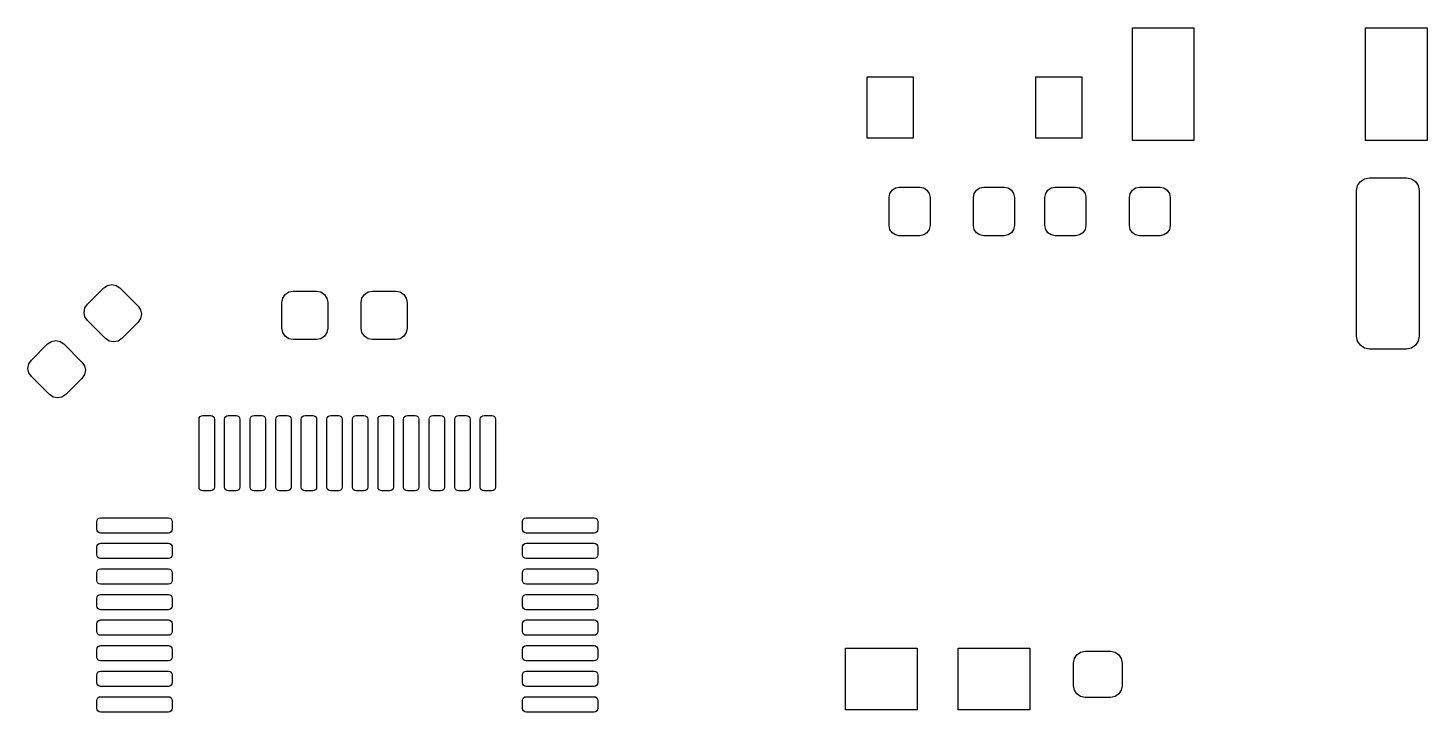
# Model space of a CAD drawing. Extents: x 70 to 170, y -130 to -60.
# Drawn here: x 95.41 to 122.77, y -111.39 to -98.01 of the extents above; entities that cross this region are included whole.
import ezdxf

# ---------------------------------------------------------------- set-up
doc = ezdxf.new("R2010")
doc.units = 0
doc.layers.add('BLACK', color=7, linetype='CONTINUOUS')

msp = doc.modelspace()

# ---------------------------------------------------------------- linework, layer by layer
at = {"layer": 'BLACK', "linetype": 'CONTINUOUS'}
for p, q in [((117.009, -100.213), (117.009, -98.013)), ((117.009, -98.013), (118.209, -98.013)), ((118.209, -98.013), (118.209, -100.213)), ((121.569, -100.213), (121.569, -98.013)), ((121.569, -98.013), (122.769, -98.013)), ((122.769, -98.013), (122.769, -100.213)), ((111.818, -100.168), (111.818, -98.968)), ((111.818, -98.968), (112.718, -98.968)), ((112.718, -98.968), (112.718, -100.168)), ((115.118, -100.168), (115.118, -98.968)), ((115.118, -98.968), (116.018, -98.968)), ((116.018, -98.968), (116.018, -100.168)), ((112.718, -100.168), (111.818, -100.168)), ((116.018, -100.168), (115.118, -100.168)), ((118.209, -100.213), (117.009, -100.213)), ((122.769, -100.213), (121.569, -100.213)), ((121.547, -100.96), (121.643, -100.941)), ((121.643, -100.941), (122.368, -100.941)), ((122.368, -100.941), (122.464, -100.96)), ((112.265, -101.248), (112.309, -101.184)), ((112.309, -101.184), (112.373, -101.14)), ((112.373, -101.14), (112.45, -101.125)), ((112.45, -101.125), (112.85, -101.125)), ((112.85, -101.125), (112.927, -101.14)), ((112.927, -101.14), (112.991, -101.184)), ((112.991, -101.184), (113.035, -101.248)), ((113.915, -101.248), (113.959, -101.184)), ((113.959, -101.184), (114.023, -101.14)), ((114.023, -101.14), (114.1, -101.125)), ((114.1, -101.125), (114.5, -101.125)), ((114.5, -101.125), (114.577, -101.14)), ((114.577, -101.14), (114.641, -101.184)), ((114.641, -101.184), (114.685, -101.248)), ((115.313, -101.248), (115.357, -101.184)), ((115.357, -101.184), (115.421, -101.14)), ((115.421, -101.14), (115.498, -101.125)), ((115.498, -101.125), (115.898, -101.125)), ((115.898, -101.125), (115.975, -101.14)), ((115.975, -101.14), (116.039, -101.184)), ((116.039, -101.184), (116.083, -101.248)), ((116.963, -101.248), (117.007, -101.184)), ((117.007, -101.184), (117.071, -101.14)), ((117.071, -101.14), (117.148, -101.125)), ((117.148, -101.125), (117.548, -101.125)), ((117.548, -101.125), (117.625, -101.14)), ((117.625, -101.14), (117.689, -101.184)), ((117.689, -101.184), (117.733, -101.248)), ((121.393, -101.191), (121.412, -101.095)), ((121.393, -104.041), (121.393, -101.191)), ((121.412, -101.095), (121.466, -101.014)), ((121.466, -101.014), (121.547, -100.96)), ((122.464, -100.96), (122.545, -101.014)), ((122.545, -101.014), (122.599, -101.095)), ((122.599, -101.095), (122.618, -101.191)), ((122.618, -101.191), (122.618, -104.041)), ((112.25, -101.325), (112.265, -101.248)), ((112.25, -101.875), (112.25, -101.325)), ((113.035, -101.248), (113.05, -101.325)), ((113.05, -101.325), (113.05, -101.875)), ((113.9, -101.325), (113.915, -101.248)), ((113.9, -101.875), (113.9, -101.325)), ((114.685, -101.248), (114.7, -101.325)), ((114.7, -101.325), (114.7, -101.875)), ((115.298, -101.325), (115.313, -101.248)), ((115.298, -101.875), (115.298, -101.325)), ((116.083, -101.248), (116.098, -101.325)), ((116.098, -101.325), (116.098, -101.875)), ((116.948, -101.325), (116.963, -101.248)), ((116.948, -101.875), (116.948, -101.325)), ((117.733, -101.248), (117.748, -101.325)), ((117.748, -101.325), (117.748, -101.875)), ((112.265, -101.952), (112.25, -101.875)), ((112.309, -102.016), (112.265, -101.952)), ((112.373, -102.06), (112.309, -102.016)), ((112.991, -102.016), (112.927, -102.06)), ((113.035, -101.952), (112.991, -102.016)), ((113.05, -101.875), (113.035, -101.952)), ((113.915, -101.952), (113.9, -101.875)), ((113.959, -102.016), (113.915, -101.952)), ((114.023, -102.06), (113.959, -102.016)), ((114.641, -102.016), (114.577, -102.06)), ((114.685, -101.952), (114.641, -102.016)), ((114.7, -101.875), (114.685, -101.952)), ((115.313, -101.952), (115.298, -101.875)), ((115.357, -102.016), (115.313, -101.952)), ((115.421, -102.06), (115.357, -102.016)), ((116.039, -102.016), (115.975, -102.06)), ((116.083, -101.952), (116.039, -102.016)), ((116.098, -101.875), (116.083, -101.952)), ((116.963, -101.952), (116.948, -101.875)), ((117.007, -102.016), (116.963, -101.952)), ((117.071, -102.06), (117.007, -102.016)), ((117.689, -102.016), (117.625, -102.06)), ((117.733, -101.952), (117.689, -102.016)), ((117.748, -101.875), (117.733, -101.952)), ((112.45, -102.075), (112.373, -102.06)), ((112.85, -102.075), (112.45, -102.075)), ((112.927, -102.06), (112.85, -102.075)), ((114.1, -102.075), (114.023, -102.06)), ((114.5, -102.075), (114.1, -102.075)), ((114.577, -102.06), (114.5, -102.075)), ((115.498, -102.075), (115.421, -102.06)), ((115.898, -102.075), (115.498, -102.075)), ((115.975, -102.06), (115.898, -102.075)), ((117.148, -102.075), (117.071, -102.06)), ((117.548, -102.075), (117.148, -102.075)), ((117.625, -102.06), (117.548, -102.075)), ((96.573, -103.415), (96.8912, -103.097)), ((96.8912, -103.097), (96.9642, -103.048)), ((96.9642, -103.048), (97.0503, -103.031)), ((97.0503, -103.031), (97.1364, -103.048)), ((97.1364, -103.048), (97.2094, -103.097)), ((97.2094, -103.097), (97.563, -103.451)), ((100.375, -103.382), (100.392, -103.296)), ((100.375, -103.882), (100.375, -103.382)), ((100.392, -103.296), (100.441, -103.223)), ((100.441, -103.223), (100.514, -103.174)), ((100.514, -103.174), (100.6, -103.157)), ((100.6, -103.157), (101.05, -103.157)), ((101.05, -103.157), (101.136, -103.174)), ((101.136, -103.174), (101.209, -103.223)), ((101.209, -103.223), (101.258, -103.296)), ((101.258, -103.296), (101.275, -103.382)), ((101.275, -103.382), (101.275, -103.882)), ((101.925, -103.382), (101.942, -103.296)), ((101.925, -103.882), (101.925, -103.382)), ((101.942, -103.296), (101.991, -103.223)), ((101.991, -103.223), (102.064, -103.174)), ((102.064, -103.174), (102.15, -103.157)), ((102.15, -103.157), (102.6, -103.157)), ((102.6, -103.157), (102.686, -103.174)), ((102.686, -103.174), (102.759, -103.223)), ((102.759, -103.223), (102.808, -103.296)), ((102.808, -103.296), (102.825, -103.382)), ((102.825, -103.382), (102.825, -103.882)), ((96.5071, -103.574), (96.5243, -103.488)), ((96.5243, -103.66), (96.5071, -103.574)), ((96.5243, -103.488), (96.573, -103.415)), ((96.573, -103.733), (96.5243, -103.66)), ((97.563, -103.451), (97.6118, -103.524)), ((97.6118, -103.524), (97.6289, -103.61)), ((97.6289, -103.61), (97.6118, -103.696)), ((96.9266, -104.087), (96.573, -103.733)), ((97.563, -103.769), (97.2448, -104.087)), ((97.6118, -103.696), (97.563, -103.769)), ((100.392, -103.968), (100.375, -103.882)), ((101.275, -103.882), (101.258, -103.968)), ((101.942, -103.968), (101.925, -103.882)), ((102.825, -103.882), (102.808, -103.968)), ((95.477, -104.511), (95.7952, -104.193)), ((95.7952, -104.193), (95.8682, -104.144)), ((95.8682, -104.144), (95.9543, -104.127)), ((95.9543, -104.127), (96.0404, -104.144)), ((96.0404, -104.144), (96.1134, -104.193)), ((96.1134, -104.193), (96.467, -104.547)), ((96.9996, -104.136), (96.9266, -104.087)), ((97.0857, -104.153), (96.9996, -104.136)), ((97.1718, -104.136), (97.0857, -104.153)), ((97.2448, -104.087), (97.1718, -104.136)), ((100.441, -104.041), (100.392, -103.968)), ((100.514, -104.09), (100.441, -104.041)), ((100.6, -104.107), (100.514, -104.09)), ((101.05, -104.107), (100.6, -104.107)), ((101.136, -104.09), (101.05, -104.107)), ((101.209, -104.041), (101.136, -104.09)), ((101.258, -103.968), (101.209, -104.041)), ((101.991, -104.041), (101.942, -103.968)), ((102.064, -104.09), (101.991, -104.041)), ((102.15, -104.107), (102.064, -104.09)), ((102.6, -104.107), (102.15, -104.107)), ((102.686, -104.09), (102.6, -104.107)), ((102.759, -104.041), (102.686, -104.09)), ((102.808, -103.968), (102.759, -104.041)), ((121.412, -104.137), (121.393, -104.041)), ((121.466, -104.218), (121.412, -104.137)), ((121.547, -104.272), (121.466, -104.218)), ((122.545, -104.218), (122.464, -104.272)), ((122.599, -104.137), (122.545, -104.218)), ((122.618, -104.041), (122.599, -104.137)), ((121.643, -104.291), (121.547, -104.272)), ((122.368, -104.291), (121.643, -104.291)), ((122.464, -104.272), (122.368, -104.291)), ((95.4111, -104.67), (95.4282, -104.584)), ((95.4282, -104.756), (95.4111, -104.67)), ((95.4282, -104.584), (95.477, -104.511)), ((95.477, -104.829), (95.4282, -104.756)), ((96.467, -104.547), (96.5157, -104.62)), ((96.5157, -104.62), (96.5329, -104.706)), ((96.5329, -104.706), (96.5157, -104.792)), ((95.8306, -105.183), (95.477, -104.829)), ((96.467, -104.865), (96.1488, -105.183)), ((96.5157, -104.792), (96.467, -104.865)), ((95.9036, -105.232), (95.8306, -105.183)), ((95.9897, -105.249), (95.9036, -105.232)), ((96.0758, -105.232), (95.9897, -105.249)), ((96.1488, -105.183), (96.0758, -105.232)), ((98.778, -105.612), (98.8023, -105.596)), ((98.8023, -105.596), (98.831, -105.59)), ((98.831, -105.59), (98.981, -105.59)), ((98.981, -105.59), (99.0097, -105.596)), ((99.0097, -105.596), (99.034, -105.612)), ((99.278, -105.612), (99.3023, -105.596)), ((99.3023, -105.596), (99.331, -105.59)), ((99.331, -105.59), (99.481, -105.59)), ((99.481, -105.59), (99.5097, -105.596)), ((99.5097, -105.596), (99.534, -105.612)), ((99.778, -105.612), (99.8023, -105.596)), ((99.8023, -105.596), (99.831, -105.59)), ((99.831, -105.59), (99.981, -105.59)), ((99.981, -105.59), (100.01, -105.596)), ((100.01, -105.596), (100.034, -105.612)), ((100.278, -105.612), (100.302, -105.596)), ((100.302, -105.596), (100.331, -105.59)), ((100.331, -105.59), (100.481, -105.59)), ((100.481, -105.59), (100.51, -105.596)), ((100.51, -105.596), (100.534, -105.612)), ((100.778, -105.612), (100.802, -105.596)), ((100.802, -105.596), (100.831, -105.59)), ((100.831, -105.59), (100.981, -105.59)), ((100.981, -105.59), (101.01, -105.596)), ((101.01, -105.596), (101.034, -105.612)), ((101.278, -105.612), (101.302, -105.596)), ((101.302, -105.596), (101.331, -105.59)), ((101.331, -105.59), (101.481, -105.59)), ((101.481, -105.59), (101.51, -105.596)), ((101.51, -105.596), (101.534, -105.612)), ((101.778, -105.612), (101.802, -105.596)), ((101.802, -105.596), (101.831, -105.59)), ((101.831, -105.59), (101.981, -105.59)), ((101.981, -105.59), (102.01, -105.596)), ((102.01, -105.596), (102.034, -105.612)), ((102.278, -105.612), (102.302, -105.596)), ((102.302, -105.596), (102.331, -105.59)), ((102.331, -105.59), (102.481, -105.59)), ((102.481, -105.59), (102.51, -105.596)), ((102.51, -105.596), (102.534, -105.612)), ((102.778, -105.612), (102.802, -105.596)), ((102.802, -105.596), (102.831, -105.59)), ((102.831, -105.59), (102.981, -105.59)), ((102.981, -105.59), (103.01, -105.596)), ((103.01, -105.596), (103.034, -105.612)), ((103.278, -105.612), (103.302, -105.596)), ((103.302, -105.596), (103.331, -105.59)), ((103.331, -105.59), (103.481, -105.59)), ((103.481, -105.59), (103.51, -105.596)), ((103.51, -105.596), (103.534, -105.612)), ((103.778, -105.612), (103.802, -105.596)), ((103.802, -105.596), (103.831, -105.59)), ((103.831, -105.59), (103.981, -105.59)), ((103.981, -105.59), (104.01, -105.596)), ((104.01, -105.596), (104.034, -105.612)), ((104.278, -105.612), (104.302, -105.596)), ((104.302, -105.596), (104.331, -105.59)), ((104.331, -105.59), (104.481, -105.59)), ((104.481, -105.59), (104.51, -105.596)), ((104.51, -105.596), (104.534, -105.612)), ((98.756, -105.665), (98.7617, -105.636)), ((98.756, -106.99), (98.756, -105.665)), ((98.7617, -105.636), (98.778, -105.612)), ((99.034, -105.612), (99.0503, -105.636)), ((99.0503, -105.636), (99.056, -105.665)), ((99.056, -105.665), (99.056, -106.99)), ((99.256, -105.665), (99.2617, -105.636)), ((99.256, -106.99), (99.256, -105.665)), ((99.2617, -105.636), (99.278, -105.612)), ((99.534, -105.612), (99.5503, -105.636)), ((99.5503, -105.636), (99.556, -105.665)), ((99.556, -105.665), (99.556, -106.99)), ((99.756, -105.665), (99.7617, -105.636)), ((99.756, -106.99), (99.756, -105.665)), ((99.7617, -105.636), (99.778, -105.612)), ((100.034, -105.612), (100.05, -105.636)), ((100.05, -105.636), (100.056, -105.665)), ((100.056, -105.665), (100.056, -106.99)), ((100.256, -105.665), (100.262, -105.636)), ((100.256, -106.99), (100.256, -105.665)), ((100.262, -105.636), (100.278, -105.612)), ((100.534, -105.612), (100.55, -105.636)), ((100.55, -105.636), (100.556, -105.665)), ((100.556, -105.665), (100.556, -106.99)), ((100.756, -105.665), (100.762, -105.636)), ((100.756, -106.99), (100.756, -105.665)), ((100.762, -105.636), (100.778, -105.612)), ((101.034, -105.612), (101.05, -105.636)), ((101.05, -105.636), (101.056, -105.665)), ((101.056, -105.665), (101.056, -106.99)), ((101.256, -105.665), (101.262, -105.636)), ((101.256, -106.99), (101.256, -105.665)), ((101.262, -105.636), (101.278, -105.612)), ((101.534, -105.612), (101.55, -105.636)), ((101.55, -105.636), (101.556, -105.665)), ((101.556, -105.665), (101.556, -106.99)), ((101.756, -105.665), (101.762, -105.636)), ((101.756, -106.99), (101.756, -105.665)), ((101.762, -105.636), (101.778, -105.612)), ((102.034, -105.612), (102.05, -105.636)), ((102.05, -105.636), (102.056, -105.665)), ((102.056, -105.665), (102.056, -106.99)), ((102.256, -105.665), (102.262, -105.636)), ((102.256, -106.99), (102.256, -105.665)), ((102.262, -105.636), (102.278, -105.612)), ((102.534, -105.612), (102.55, -105.636)), ((102.55, -105.636), (102.556, -105.665)), ((102.556, -105.665), (102.556, -106.99)), ((102.756, -105.665), (102.762, -105.636)), ((102.756, -106.99), (102.756, -105.665)), ((102.762, -105.636), (102.778, -105.612)), ((103.034, -105.612), (103.05, -105.636)), ((103.05, -105.636), (103.056, -105.665)), ((103.056, -105.665), (103.056, -106.99)), ((103.256, -105.665), (103.262, -105.636)), ((103.256, -106.99), (103.256, -105.665)), ((103.262, -105.636), (103.278, -105.612)), ((103.534, -105.612), (103.55, -105.636)), ((103.55, -105.636), (103.556, -105.665)), ((103.556, -105.665), (103.556, -106.99)), ((103.756, -105.665), (103.762, -105.636)), ((103.756, -106.99), (103.756, -105.665)), ((103.762, -105.636), (103.778, -105.612)), ((104.034, -105.612), (104.05, -105.636)), ((104.05, -105.636), (104.056, -105.665)), ((104.056, -105.665), (104.056, -106.99)), ((104.256, -105.665), (104.262, -105.636)), ((104.256, -106.99), (104.256, -105.665)), ((104.262, -105.636), (104.278, -105.612)), ((104.534, -105.612), (104.55, -105.636)), ((104.55, -105.636), (104.556, -105.665)), ((104.556, -105.665), (104.556, -106.99)), ((98.7617, -107.019), (98.756, -106.99)), ((98.778, -107.043), (98.7617, -107.019)), ((98.8023, -107.059), (98.778, -107.043)), ((98.831, -107.065), (98.8023, -107.059)), ((98.981, -107.065), (98.831, -107.065)), ((99.0097, -107.059), (98.981, -107.065)), ((99.034, -107.043), (99.0097, -107.059)), ((99.0503, -107.019), (99.034, -107.043)), ((99.056, -106.99), (99.0503, -107.019)), ((99.2617, -107.019), (99.256, -106.99)), ((99.278, -107.043), (99.2617, -107.019)), ((99.3023, -107.059), (99.278, -107.043)), ((99.331, -107.065), (99.3023, -107.059)), ((99.481, -107.065), (99.331, -107.065)), ((99.5097, -107.059), (99.481, -107.065)), ((99.534, -107.043), (99.5097, -107.059)), ((99.5503, -107.019), (99.534, -107.043)), ((99.556, -106.99), (99.5503, -107.019)), ((99.7617, -107.019), (99.756, -106.99)), ((99.778, -107.043), (99.7617, -107.019)), ((99.8023, -107.059), (99.778, -107.043)), ((99.831, -107.065), (99.8023, -107.059)), ((99.981, -107.065), (99.831, -107.065)), ((100.01, -107.059), (99.981, -107.065)), ((100.034, -107.043), (100.01, -107.059)), ((100.05, -107.019), (100.034, -107.043)), ((100.056, -106.99), (100.05, -107.019)), ((100.262, -107.019), (100.256, -106.99)), ((100.278, -107.043), (100.262, -107.019)), ((100.302, -107.059), (100.278, -107.043)), ((100.331, -107.065), (100.302, -107.059)), ((100.481, -107.065), (100.331, -107.065)), ((100.51, -107.059), (100.481, -107.065)), ((100.534, -107.043), (100.51, -107.059)), ((100.55, -107.019), (100.534, -107.043)), ((100.556, -106.99), (100.55, -107.019)), ((100.762, -107.019), (100.756, -106.99)), ((100.778, -107.043), (100.762, -107.019)), ((100.802, -107.059), (100.778, -107.043)), ((100.831, -107.065), (100.802, -107.059)), ((100.981, -107.065), (100.831, -107.065)), ((101.01, -107.059), (100.981, -107.065)), ((101.034, -107.043), (101.01, -107.059)), ((101.05, -107.019), (101.034, -107.043)), ((101.056, -106.99), (101.05, -107.019)), ((101.262, -107.019), (101.256, -106.99)), ((101.278, -107.043), (101.262, -107.019)), ((101.302, -107.059), (101.278, -107.043)), ((101.331, -107.065), (101.302, -107.059)), ((101.481, -107.065), (101.331, -107.065)), ((101.51, -107.059), (101.481, -107.065)), ((101.534, -107.043), (101.51, -107.059)), ((101.55, -107.019), (101.534, -107.043)), ((101.556, -106.99), (101.55, -107.019)), ((101.762, -107.019), (101.756, -106.99)), ((101.778, -107.043), (101.762, -107.019)), ((101.802, -107.059), (101.778, -107.043)), ((101.831, -107.065), (101.802, -107.059)), ((101.981, -107.065), (101.831, -107.065)), ((102.01, -107.059), (101.981, -107.065)), ((102.034, -107.043), (102.01, -107.059)), ((102.05, -107.019), (102.034, -107.043)), ((102.056, -106.99), (102.05, -107.019)), ((102.262, -107.019), (102.256, -106.99)), ((102.278, -107.043), (102.262, -107.019)), ((102.302, -107.059), (102.278, -107.043)), ((102.331, -107.065), (102.302, -107.059)), ((102.481, -107.065), (102.331, -107.065)), ((102.51, -107.059), (102.481, -107.065)), ((102.534, -107.043), (102.51, -107.059)), ((102.55, -107.019), (102.534, -107.043)), ((102.556, -106.99), (102.55, -107.019)), ((102.762, -107.019), (102.756, -106.99)), ((102.778, -107.043), (102.762, -107.019)), ((102.802, -107.059), (102.778, -107.043)), ((102.831, -107.065), (102.802, -107.059)), ((102.981, -107.065), (102.831, -107.065)), ((103.01, -107.059), (102.981, -107.065)), ((103.034, -107.043), (103.01, -107.059)), ((103.05, -107.019), (103.034, -107.043)), ((103.056, -106.99), (103.05, -107.019)), ((103.262, -107.019), (103.256, -106.99)), ((103.278, -107.043), (103.262, -107.019)), ((103.302, -107.059), (103.278, -107.043)), ((103.331, -107.065), (103.302, -107.059)), ((103.481, -107.065), (103.331, -107.065)), ((103.51, -107.059), (103.481, -107.065)), ((103.534, -107.043), (103.51, -107.059)), ((103.55, -107.019), (103.534, -107.043)), ((103.556, -106.99), (103.55, -107.019)), ((103.762, -107.019), (103.756, -106.99)), ((103.778, -107.043), (103.762, -107.019)), ((103.802, -107.059), (103.778, -107.043)), ((103.831, -107.065), (103.802, -107.059)), ((103.981, -107.065), (103.831, -107.065)), ((104.01, -107.059), (103.981, -107.065)), ((104.034, -107.043), (104.01, -107.059)), ((104.05, -107.019), (104.034, -107.043)), ((104.056, -106.99), (104.05, -107.019)), ((104.262, -107.019), (104.256, -106.99)), ((104.278, -107.043), (104.262, -107.019)), ((104.302, -107.059), (104.278, -107.043)), ((104.331, -107.065), (104.302, -107.059)), ((104.481, -107.065), (104.331, -107.065)), ((104.51, -107.059), (104.481, -107.065)), ((104.534, -107.043), (104.51, -107.059)), ((104.55, -107.019), (104.534, -107.043)), ((104.556, -106.99), (104.55, -107.019)), ((96.756, -107.665), (96.7617, -107.636)), ((96.756, -107.815), (96.756, -107.665)), ((96.7617, -107.636), (96.778, -107.612)), ((96.778, -107.612), (96.8023, -107.596)), ((96.8023, -107.596), (96.831, -107.59)), ((96.831, -107.59), (98.156, -107.59)), ((98.156, -107.59), (98.1847, -107.596)), ((98.1847, -107.596), (98.209, -107.612)), ((98.209, -107.612), (98.2253, -107.636)), ((98.2253, -107.636), (98.231, -107.665)), ((98.231, -107.665), (98.231, -107.815)), ((105.081, -107.665), (105.087, -107.636)), ((105.081, -107.815), (105.081, -107.665)), ((105.087, -107.636), (105.103, -107.612)), ((105.103, -107.612), (105.127, -107.596)), ((105.127, -107.596), (105.156, -107.59)), ((105.156, -107.59), (106.481, -107.59)), ((106.481, -107.59), (106.51, -107.596)), ((106.51, -107.596), (106.534, -107.612)), ((106.534, -107.612), (106.55, -107.636)), ((106.55, -107.636), (106.556, -107.665)), ((106.556, -107.665), (106.556, -107.815)), ((96.7617, -107.844), (96.756, -107.815)), ((96.778, -107.868), (96.7617, -107.844)), ((96.8023, -107.884), (96.778, -107.868)), ((96.831, -107.89), (96.8023, -107.884)), ((98.156, -107.89), (96.831, -107.89)), ((98.1847, -107.884), (98.156, -107.89)), ((98.209, -107.868), (98.1847, -107.884)), ((98.2253, -107.844), (98.209, -107.868)), ((98.231, -107.815), (98.2253, -107.844)), ((105.087, -107.844), (105.081, -107.815)), ((105.103, -107.868), (105.087, -107.844)), ((105.127, -107.884), (105.103, -107.868)), ((105.156, -107.89), (105.127, -107.884)), ((106.481, -107.89), (105.156, -107.89)), ((106.51, -107.884), (106.481, -107.89)), ((106.534, -107.868), (106.51, -107.884)), ((106.55, -107.844), (106.534, -107.868)), ((106.556, -107.815), (106.55, -107.844)), ((96.756, -108.165), (96.7617, -108.136)), ((96.756, -108.315), (96.756, -108.165)), ((96.7617, -108.344), (96.756, -108.315)), ((96.7617, -108.136), (96.778, -108.112)), ((96.778, -108.112), (96.8023, -108.096)), ((96.8023, -108.096), (96.831, -108.09)), ((96.831, -108.09), (98.156, -108.09)), ((98.156, -108.09), (98.1847, -108.096)), ((98.1847, -108.096), (98.209, -108.112)), ((98.209, -108.112), (98.2253, -108.136)), ((98.2253, -108.136), (98.231, -108.165)), ((98.231, -108.315), (98.2253, -108.344)), ((98.231, -108.165), (98.231, -108.315)), ((105.081, -108.165), (105.087, -108.136)), ((105.081, -108.315), (105.081, -108.165)), ((105.087, -108.344), (105.081, -108.315)), ((105.087, -108.136), (105.103, -108.112)), ((105.103, -108.112), (105.127, -108.096)), ((105.127, -108.096), (105.156, -108.09)), ((105.156, -108.09), (106.481, -108.09)), ((106.481, -108.09), (106.51, -108.096)), ((106.51, -108.096), (106.534, -108.112)), ((106.534, -108.112), (106.55, -108.136)), ((106.55, -108.136), (106.556, -108.165)), ((106.556, -108.315), (106.55, -108.344)), ((106.556, -108.165), (106.556, -108.315)), ((96.778, -108.368), (96.7617, -108.344)), ((96.8023, -108.384), (96.778, -108.368)), ((96.778, -108.612), (96.8023, -108.596)), ((96.831, -108.39), (96.8023, -108.384)), ((96.8023, -108.596), (96.831, -108.59)), ((98.156, -108.39), (96.831, -108.39)), ((96.831, -108.59), (98.156, -108.59)), ((98.1847, -108.384), (98.156, -108.39)), ((98.156, -108.59), (98.1847, -108.596)), ((98.209, -108.368), (98.1847, -108.384)), ((98.1847, -108.596), (98.209, -108.612)), ((98.2253, -108.344), (98.209, -108.368)), ((105.103, -108.368), (105.087, -108.344)), ((105.127, -108.384), (105.103, -108.368)), ((105.103, -108.612), (105.127, -108.596)), ((105.156, -108.39), (105.127, -108.384)), ((105.127, -108.596), (105.156, -108.59)), ((106.481, -108.39), (105.156, -108.39)), ((105.156, -108.59), (106.481, -108.59)), ((106.51, -108.384), (106.481, -108.39)), ((106.481, -108.59), (106.51, -108.596)), ((106.534, -108.368), (106.51, -108.384)), ((106.51, -108.596), (106.534, -108.612)), ((106.55, -108.344), (106.534, -108.368)), ((96.756, -108.665), (96.7617, -108.636)), ((96.756, -108.815), (96.756, -108.665)), ((96.7617, -108.844), (96.756, -108.815)), ((96.7617, -108.636), (96.778, -108.612)), ((96.778, -108.868), (96.7617, -108.844)), ((96.8023, -108.884), (96.778, -108.868)), ((96.831, -108.89), (96.8023, -108.884)), ((98.1847, -108.884), (98.156, -108.89)), ((98.209, -108.868), (98.1847, -108.884)), ((98.209, -108.612), (98.2253, -108.636)), ((98.2253, -108.844), (98.209, -108.868)), ((98.2253, -108.636), (98.231, -108.665)), ((98.231, -108.815), (98.2253, -108.844)), ((98.231, -108.665), (98.231, -108.815)), ((105.081, -108.665), (105.087, -108.636)), ((105.081, -108.815), (105.081, -108.665)), ((105.087, -108.844), (105.081, -108.815)), ((105.087, -108.636), (105.103, -108.612)), ((105.103, -108.868), (105.087, -108.844)), ((105.127, -108.884), (105.103, -108.868)), ((105.156, -108.89), (105.127, -108.884)), ((106.51, -108.884), (106.481, -108.89)), ((106.534, -108.868), (106.51, -108.884)), ((106.534, -108.612), (106.55, -108.636)), ((106.55, -108.844), (106.534, -108.868)), ((106.55, -108.636), (106.556, -108.665)), ((106.556, -108.815), (106.55, -108.844)), ((106.556, -108.665), (106.556, -108.815)), ((96.756, -109.165), (96.7617, -109.136)), ((96.7617, -109.136), (96.778, -109.112)), ((96.778, -109.112), (96.8023, -109.096)), ((96.8023, -109.096), (96.831, -109.09)), ((98.156, -108.89), (96.831, -108.89)), ((96.831, -109.09), (98.156, -109.09)), ((98.156, -109.09), (98.1847, -109.096)), ((98.1847, -109.096), (98.209, -109.112)), ((98.209, -109.112), (98.2253, -109.136)), ((98.2253, -109.136), (98.231, -109.165)), ((105.081, -109.165), (105.087, -109.136)), ((105.087, -109.136), (105.103, -109.112)), ((105.103, -109.112), (105.127, -109.096)), ((105.127, -109.096), (105.156, -109.09)), ((106.481, -108.89), (105.156, -108.89)), ((105.156, -109.09), (106.481, -109.09)), ((106.481, -109.09), (106.51, -109.096)), ((106.51, -109.096), (106.534, -109.112)), ((106.534, -109.112), (106.55, -109.136)), ((106.55, -109.136), (106.556, -109.165)), ((96.756, -109.315), (96.756, -109.165)), ((96.7617, -109.344), (96.756, -109.315)), ((96.778, -109.368), (96.7617, -109.344)), ((96.8023, -109.384), (96.778, -109.368)), ((96.831, -109.39), (96.8023, -109.384)), ((98.156, -109.39), (96.831, -109.39)), ((98.1847, -109.384), (98.156, -109.39)), ((98.209, -109.368), (98.1847, -109.384)), ((98.2253, -109.344), (98.209, -109.368)), ((98.231, -109.315), (98.2253, -109.344)), ((98.231, -109.165), (98.231, -109.315)), ((105.081, -109.315), (105.081, -109.165)), ((105.087, -109.344), (105.081, -109.315)), ((105.103, -109.368), (105.087, -109.344)), ((105.127, -109.384), (105.103, -109.368)), ((105.156, -109.39), (105.127, -109.384)), ((106.481, -109.39), (105.156, -109.39)), ((106.51, -109.384), (106.481, -109.39)), ((106.534, -109.368), (106.51, -109.384)), ((106.55, -109.344), (106.534, -109.368)), ((106.556, -109.315), (106.55, -109.344)), ((106.556, -109.165), (106.556, -109.315)), ((96.756, -109.665), (96.7617, -109.636)), ((96.756, -109.815), (96.756, -109.665)), ((96.7617, -109.636), (96.778, -109.612)), ((96.778, -109.612), (96.8023, -109.596)), ((96.8023, -109.596), (96.831, -109.59)), ((96.831, -109.59), (98.156, -109.59)), ((98.156, -109.59), (98.1847, -109.596)), ((98.1847, -109.596), (98.209, -109.612)), ((98.209, -109.612), (98.2253, -109.636)), ((98.2253, -109.636), (98.231, -109.665)), ((98.231, -109.665), (98.231, -109.815)), ((105.081, -109.665), (105.087, -109.636)), ((105.081, -109.815), (105.081, -109.665)), ((105.087, -109.636), (105.103, -109.612)), ((105.103, -109.612), (105.127, -109.596)), ((105.127, -109.596), (105.156, -109.59)), ((105.156, -109.59), (106.481, -109.59)), ((106.481, -109.59), (106.51, -109.596)), ((106.51, -109.596), (106.534, -109.612)), ((106.534, -109.612), (106.55, -109.636)), ((106.55, -109.636), (106.556, -109.665)), ((106.556, -109.665), (106.556, -109.815)), ((96.7617, -109.844), (96.756, -109.815)), ((96.778, -109.868), (96.7617, -109.844)), ((96.8023, -109.884), (96.778, -109.868)), ((96.831, -109.89), (96.8023, -109.884)), ((98.156, -109.89), (96.831, -109.89)), ((98.1847, -109.884), (98.156, -109.89)), ((98.209, -109.868), (98.1847, -109.884)), ((98.2253, -109.844), (98.209, -109.868)), ((98.231, -109.815), (98.2253, -109.844)), ((105.087, -109.844), (105.081, -109.815)), ((105.103, -109.868), (105.087, -109.844)), ((105.127, -109.884), (105.103, -109.868)), ((105.156, -109.89), (105.127, -109.884)), ((106.481, -109.89), (105.156, -109.89)), ((106.51, -109.884), (106.481, -109.89)), ((106.534, -109.868), (106.51, -109.884)), ((106.55, -109.844), (106.534, -109.868)), ((106.556, -109.815), (106.55, -109.844)), ((96.756, -110.165), (96.7617, -110.136)), ((96.756, -110.315), (96.756, -110.165)), ((96.7617, -110.136), (96.778, -110.112)), ((96.778, -110.112), (96.8023, -110.096)), ((96.8023, -110.096), (96.831, -110.09)), ((96.831, -110.09), (98.156, -110.09)), ((98.156, -110.09), (98.1847, -110.096)), ((98.1847, -110.096), (98.209, -110.112)), ((98.209, -110.112), (98.2253, -110.136)), ((98.2253, -110.136), (98.231, -110.165)), ((98.231, -110.165), (98.231, -110.315)), ((105.081, -110.165), (105.087, -110.136)), ((105.081, -110.315), (105.081, -110.165)), ((105.087, -110.136), (105.103, -110.112)), ((105.103, -110.112), (105.127, -110.096)), ((105.127, -110.096), (105.156, -110.09)), ((105.156, -110.09), (106.481, -110.09)), ((106.481, -110.09), (106.51, -110.096)), ((106.51, -110.096), (106.534, -110.112)), ((106.534, -110.112), (106.55, -110.136)), ((106.55, -110.136), (106.556, -110.165)), ((106.556, -110.165), (106.556, -110.315)), ((111.4, -111.344), (111.4, -110.144)), ((111.4, -110.144), (112.8, -110.144)), ((112.8, -110.144), (112.8, -111.344)), ((113.6, -111.344), (113.6, -110.144)), ((113.6, -110.144), (115, -110.144)), ((115, -110.144), (115, -111.344)), ((115.923, -110.269), (115.996, -110.22)), ((115.996, -110.22), (116.082, -110.203)), ((116.082, -110.203), (116.582, -110.203)), ((116.582, -110.203), (116.668, -110.22)), ((116.668, -110.22), (116.741, -110.269)), ((96.7617, -110.344), (96.756, -110.315)), ((96.778, -110.368), (96.7617, -110.344)), ((96.8023, -110.384), (96.778, -110.368)), ((96.831, -110.39), (96.8023, -110.384)), ((98.156, -110.39), (96.831, -110.39)), ((98.1847, -110.384), (98.156, -110.39)), ((98.209, -110.368), (98.1847, -110.384)), ((98.2253, -110.344), (98.209, -110.368)), ((98.231, -110.315), (98.2253, -110.344)), ((105.087, -110.344), (105.081, -110.315)), ((105.103, -110.368), (105.087, -110.344)), ((105.127, -110.384), (105.103, -110.368)), ((105.156, -110.39), (105.127, -110.384)), ((106.481, -110.39), (105.156, -110.39)), ((106.51, -110.384), (106.481, -110.39)), ((106.534, -110.368), (106.51, -110.384)), ((106.55, -110.344), (106.534, -110.368)), ((106.556, -110.315), (106.55, -110.344)), ((115.857, -110.428), (115.874, -110.342)), ((115.857, -110.878), (115.857, -110.428)), ((115.874, -110.342), (115.923, -110.269)), ((116.741, -110.269), (116.79, -110.342)), ((116.79, -110.342), (116.807, -110.428)), ((116.807, -110.428), (116.807, -110.878)), ((96.756, -110.665), (96.7617, -110.636)), ((96.756, -110.815), (96.756, -110.665)), ((96.7617, -110.636), (96.778, -110.612)), ((96.778, -110.612), (96.8023, -110.596)), ((96.8023, -110.596), (96.831, -110.59)), ((96.831, -110.59), (98.156, -110.59)), ((98.156, -110.59), (98.1847, -110.596)), ((98.1847, -110.596), (98.209, -110.612)), ((98.209, -110.612), (98.2253, -110.636)), ((98.2253, -110.636), (98.231, -110.665)), ((98.231, -110.665), (98.231, -110.815)), ((105.081, -110.665), (105.087, -110.636)), ((105.081, -110.815), (105.081, -110.665)), ((105.087, -110.636), (105.103, -110.612)), ((105.103, -110.612), (105.127, -110.596)), ((105.127, -110.596), (105.156, -110.59)), ((105.156, -110.59), (106.481, -110.59)), ((106.481, -110.59), (106.51, -110.596)), ((106.51, -110.596), (106.534, -110.612)), ((106.534, -110.612), (106.55, -110.636)), ((106.55, -110.636), (106.556, -110.665)), ((106.556, -110.665), (106.556, -110.815)), ((96.7617, -110.844), (96.756, -110.815)), ((96.778, -110.868), (96.7617, -110.844)), ((96.8023, -110.884), (96.778, -110.868)), ((96.831, -110.89), (96.8023, -110.884)), ((98.156, -110.89), (96.831, -110.89)), ((98.1847, -110.884), (98.156, -110.89)), ((98.209, -110.868), (98.1847, -110.884)), ((98.2253, -110.844), (98.209, -110.868)), ((98.231, -110.815), (98.2253, -110.844)), ((105.087, -110.844), (105.081, -110.815)), ((105.103, -110.868), (105.087, -110.844)), ((105.127, -110.884), (105.103, -110.868)), ((105.156, -110.89), (105.127, -110.884)), ((106.481, -110.89), (105.156, -110.89)), ((106.51, -110.884), (106.481, -110.89)), ((106.534, -110.868), (106.51, -110.884)), ((106.55, -110.844), (106.534, -110.868)), ((106.556, -110.815), (106.55, -110.844)), ((115.874, -110.964), (115.857, -110.878)), ((115.923, -111.037), (115.874, -110.964)), ((115.996, -111.086), (115.923, -111.037)), ((116.741, -111.037), (116.668, -111.086)), ((116.79, -110.964), (116.741, -111.037)), ((116.807, -110.878), (116.79, -110.964)), ((96.756, -111.165), (96.7617, -111.136)), ((96.756, -111.315), (96.756, -111.165)), ((96.7617, -111.344), (96.756, -111.315)), ((96.7617, -111.136), (96.778, -111.112)), ((96.778, -111.368), (96.7617, -111.344)), ((96.778, -111.112), (96.8023, -111.096)), ((96.8023, -111.096), (96.831, -111.09)), ((96.831, -111.09), (98.156, -111.09)), ((98.156, -111.09), (98.1847, -111.096)), ((98.1847, -111.096), (98.209, -111.112)), ((98.209, -111.112), (98.2253, -111.136)), ((98.2253, -111.344), (98.209, -111.368)), ((98.2253, -111.136), (98.231, -111.165)), ((98.231, -111.315), (98.2253, -111.344)), ((98.231, -111.165), (98.231, -111.315)), ((105.081, -111.165), (105.087, -111.136)), ((105.081, -111.315), (105.081, -111.165)), ((105.087, -111.344), (105.081, -111.315)), ((105.087, -111.136), (105.103, -111.112)), ((105.103, -111.368), (105.087, -111.344)), ((105.103, -111.112), (105.127, -111.096)), ((105.127, -111.096), (105.156, -111.09)), ((105.156, -111.09), (106.481, -111.09)), ((106.481, -111.09), (106.51, -111.096)), ((106.51, -111.096), (106.534, -111.112)), ((106.534, -111.112), (106.55, -111.136)), ((106.55, -111.344), (106.534, -111.368)), ((106.55, -111.136), (106.556, -111.165)), ((106.556, -111.315), (106.55, -111.344)), ((106.556, -111.165), (106.556, -111.315)), ((112.8, -111.344), (111.4, -111.344)), ((115, -111.344), (113.6, -111.344)), ((116.082, -111.103), (115.996, -111.086)), ((116.582, -111.103), (116.082, -111.103)), ((116.668, -111.086), (116.582, -111.103)), ((96.8023, -111.384), (96.778, -111.368)), ((96.831, -111.39), (96.8023, -111.384)), ((98.156, -111.39), (96.831, -111.39)), ((98.1847, -111.384), (98.156, -111.39)), ((98.209, -111.368), (98.1847, -111.384)), ((105.127, -111.384), (105.103, -111.368)), ((105.156, -111.39), (105.127, -111.384)), ((106.481, -111.39), (105.156, -111.39)), ((106.51, -111.384), (106.481, -111.39)), ((106.534, -111.368), (106.51, -111.384))]:
    msp.add_line(p, q, dxfattribs=at)

doc.saveas('drawing.dxf')
